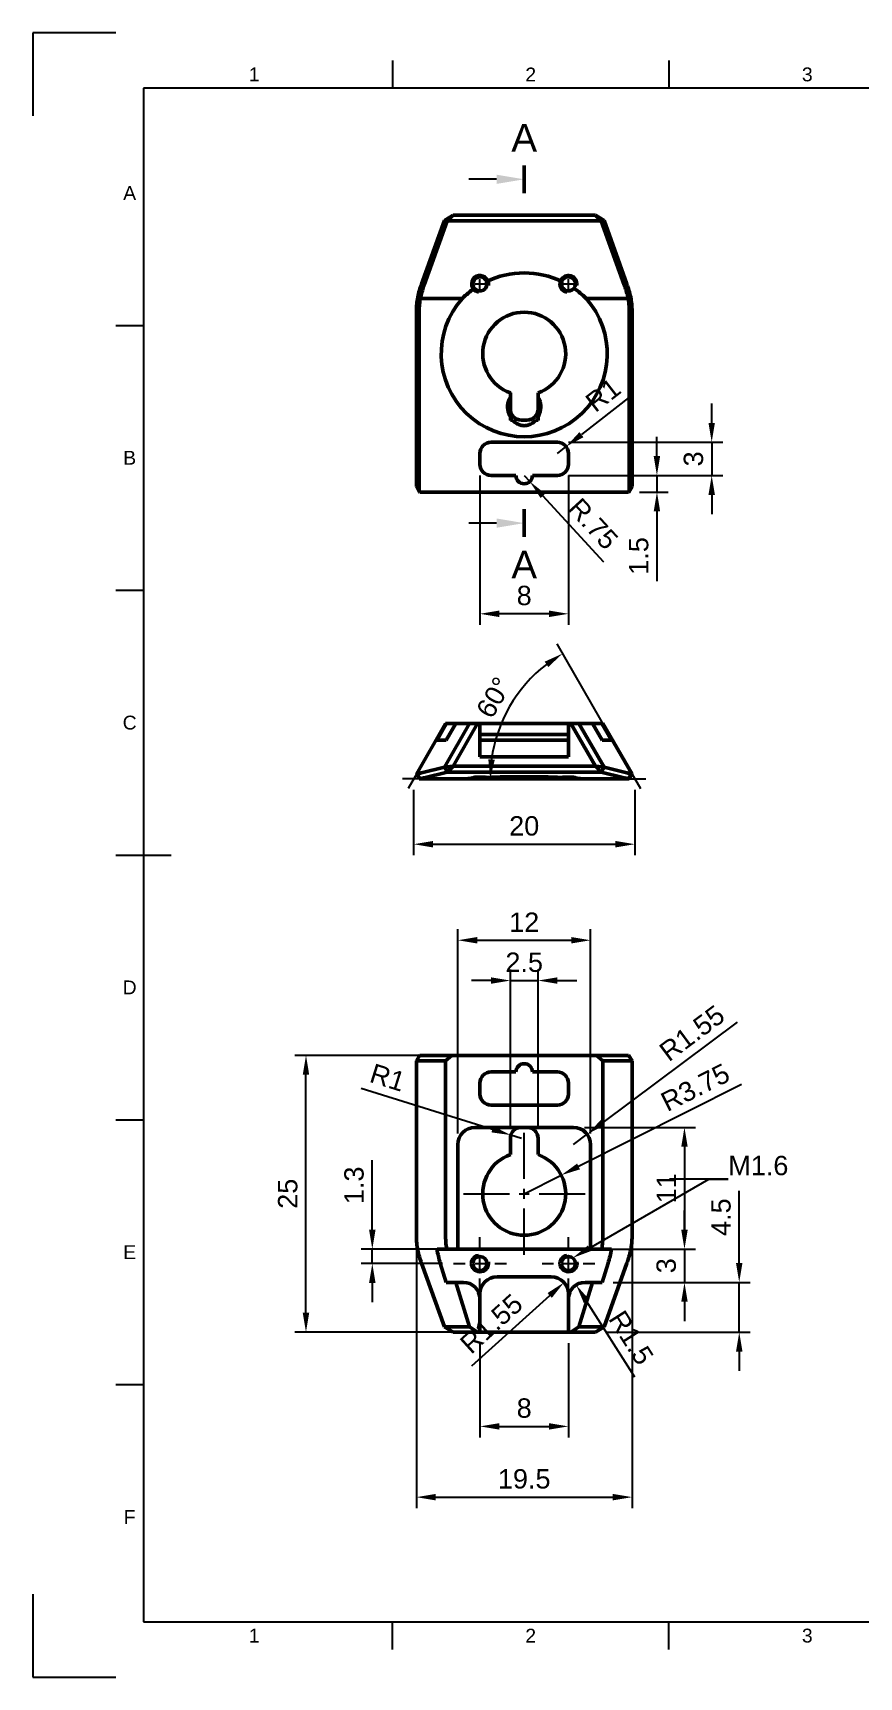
# Model space of a CAD drawing. Header units: millimetres. Extents: x 0 to 420, y 0 to 297.
# Drawn here: x 0 to 149.4, y 0 to 297 of the extents above; entities that cross this region are included whole.
import ezdxf
from ezdxf import colors
from ezdxf.entities.mleader import LeaderData, LeaderLine
from ezdxf.enums import TextEntityAlignment as Align
from ezdxf.math import Vec2, Vec3

# ---------------------------------------------------------------- set-up
doc = ezdxf.new("R2010")
doc.units = ezdxf.units.MM
doc.header["$LTSCALE"] = 0.75
doc.linetypes.add('CENTER2', pattern=[28.575, 19.05, -3.175, 3.175, -3.175])
for name, color, linetype, lineweight in [('Border', 7, 'Continuous', 25), ('Edge Extensions', 7, 'Continuous', 25), ('FD_Dimensions', 7, 'Continuous', 25), ('Leaders', 7, 'Continuous', 25), ('Section Lines', 7, 'Continuous', 25), ('Smart Centers', 7, 'CENTER2', 25), ('Visible', 7, 'Continuous', 50), ('Visible Narrow', 7, 'Continuous', 25)]:
    doc.layers.add(name, color=color, linetype=linetype, lineweight=lineweight)
doc.styles.add('FusionTitle', font='')
doc.styles.get("Standard").update_dxf_attribs({"font": 'arial.ttf'})
doc.styles.get('FusionTitle').set_extended_font_data('Arial Unicode MS')
doc.dimstyles.new('Dim-ISO-25', dxfattribs={"dimtxt": 3.5, "dimasz": 3.5, "dimexe": 2, "dimexo": 2, "dimgap": 1.5, "dimtad": 1, "dimzin": 12, "dimdsep": 46, "dimtxsty": 'Standard', "dimcen": 0, "dimazin": 3, "dimtp": 0.1, "dimtm": 0.1, "dimtfac": 0.714, "dimtmove": 0, "dimatfit": 3, "dimfxl": 1, "dimtzin": 12, "dimarcsym": 0})

# ---------------------------------------------------------------- blocks, each defined once
blk = doc.blocks.new('ISO_A3_SHEET')
at = {"layer": 'Border'}
for p, q in [((15, 297), (0, 297)), ((0, 297), (0, 282)), ((65, 292), (65, 287)), ((115, 292), (115, 287)), ((410, 287), (20, 287)), ((20, 287), (20, 10)), ((15, 244.16666), (20, 244.16666)), ((15, 196.33333), (20, 196.33333)), ((15, 148.5), (25, 148.5)), ((15, 100.66667), (20, 100.66667)), ((15, 52.83334), (20, 52.83334)), ((0, 15), (0, 0)), ((20, 10), (410, 10)), ((65, 5), (65, 10)), ((115, 5), (115, 10)), ((0, 0), (15, 0))]:
    blk.add_line(p, q, dxfattribs=at)
at = {"layer": 'Border', "style": 'FusionTitle'}
for s, p in [('1', (40, 289.5)), ('2', (90, 289.5)), ('3', (140, 289.5)), ('A', (17.5, 268.08333)), ('B', (17.5, 220.25)), ('C', (17.5, 172.41667)), ('D', (17.5, 124.58334)), ('E', (17.5, 76.75001)), ('F', (17.5, 28.91668)), ('1', (40, 7.5)), ('2', (90, 7.5)), ('3', (140, 7.5))]:
    blk.add_text(s, height=2.5, dxfattribs=at).set_placement(p, align=Align.MIDDLE)
blk = doc.blocks.new('*U9')
at = {"layer": 'Smart Centers', "color": 0, "linetype": 'Continuous', "ltscale": 0.75, "transparency": 16777216}
for p, q in [((-0.892969, 0), (0.892969, 0)), ((0, -0.892969), (0, 0.892969))]:
    blk.add_line(p, q, dxfattribs=at)
blk = doc.blocks.new('*U10')
at = {"layer": 'Smart Centers', "color": 0, "linetype": 'Continuous', "ltscale": 0.75, "transparency": 16777216}
for p, q in [((-0.892969, 0), (0.892969, 0)), ((0, -0.892969), (0, 0.892969))]:
    blk.add_line(p, q, dxfattribs=at)
blk = doc.blocks.new('*D46')
at = {"layer": 'Defpoints', "color": 0, "transparency": 16777216}
for p in [(80.826054, 219.049539), (96.826054, 219.049539), (80.826054, 192.06688)]:
    blk.add_point(p, dxfattribs=at)
at = {"layer": 'FD_Dimensions', "lineweight": -2, "transparency": 16777216}
for p, q in [((80.826054, 217.049539), (80.826054, 190.06688)), ((96.826054, 217.049539), (96.826054, 190.06688)), ((93.326054, 192.06688), (84.326054, 192.06688))]:
    blk.add_line(p, q, dxfattribs=at)
at = {"layer": 'FD_Dimensions', "transparency": 16777216}
for points in [[(84.326054, 192.650214), (84.326054, 191.483547), (80.826054, 192.06688)], [(93.326054, 192.650214), (93.326054, 191.483547), (96.826054, 192.06688)]]:
    blk.add_solid(points, dxfattribs=at)
at = {"layer": 'FD_Dimensions', "color": 0, "transparency": 16777216, "insert": (88.826054, 195.353886), "char_height": 3.5, "attachment_point": 5}
blk.add_mtext('8', dxfattribs=at)
blk = doc.blocks.new('*D47')
at = {"layer": 'Defpoints', "color": 0, "transparency": 16777216}
for p in [(94.826054, 221.049539), (96.404408, 222.27787)]:
    blk.add_point(p, dxfattribs=at)
at = {"layer": 'FD_Dimensions', "lineweight": -2, "transparency": 16777216}
for p, q in [((108.217032, 231.470876), (99.166528, 224.427451)), ((94.826054, 221.049539), (96.404408, 222.27787))]:
    blk.add_line(p, q, dxfattribs=at)
at = {"layer": 'FD_Dimensions', "transparency": 16777216}
blk.add_solid([(98.808265, 224.887804), (99.524792, 223.967097), (96.404408, 222.27787)], dxfattribs=at)
at = {"layer": 'FD_Dimensions', "color": 0, "transparency": 16777216, "insert": (103.072402, 231.594431), "char_height": 3.5, "attachment_point": 5, "rotation": 37.89134059}
blk.add_mtext('R1', dxfattribs=at)
blk = doc.blocks.new('*D48')
at = {"layer": 'Defpoints', "color": 0, "transparency": 16777216}
for p in [(94.826054, 223.049539), (94.826054, 217.049539), (122.720989, 217.049539)]:
    blk.add_point(p, dxfattribs=at)
at = {"layer": 'FD_Dimensions', "lineweight": -2, "transparency": 16777216}
for p, q in [((122.720989, 226.549539), (122.720989, 230.049539)), ((96.826054, 223.049539), (124.720989, 223.049539)), ((122.720989, 223.049539), (122.720989, 217.049539)), ((96.826054, 217.049539), (124.720989, 217.049539)), ((122.720989, 213.549539), (122.720989, 210.049539))]:
    blk.add_line(p, q, dxfattribs=at)
at = {"layer": 'FD_Dimensions', "transparency": 16777216}
for points in [[(122.137656, 226.549539), (123.304323, 226.549539), (122.720989, 223.049539)], [(122.137656, 213.549539), (123.304323, 213.549539), (122.720989, 217.049539)]]:
    blk.add_solid(points, dxfattribs=at)
at = {"layer": 'FD_Dimensions', "color": 0, "transparency": 16777216, "insert": (119.43279, 220.049539), "char_height": 3.5, "attachment_point": 5, "rotation": 90}
blk.add_mtext('3', dxfattribs=at)
blk = doc.blocks.new('*D49')
at = {"layer": 'Defpoints', "color": 0, "transparency": 16777216}
for p in [(94.826054, 217.049539), (107.671354, 214.049539), (112.821495, 214.049539)]:
    blk.add_point(p, dxfattribs=at)
at = {"layer": 'FD_Dimensions', "lineweight": -2, "transparency": 16777216}
for p, q in [((112.821495, 220.549539), (112.821495, 224.049539)), ((96.826054, 217.049539), (114.821495, 217.049539)), ((112.821495, 217.049539), (112.821495, 214.049539)), ((109.671354, 214.049539), (114.821495, 214.049539)), ((112.821495, 210.549539), (112.821495, 197.980644))]:
    blk.add_line(p, q, dxfattribs=at)
at = {"layer": 'FD_Dimensions', "transparency": 16777216}
for points in [[(112.238161, 220.549539), (113.404828, 220.549539), (112.821495, 217.049539)], [(112.238161, 210.549539), (113.404828, 210.549539), (112.821495, 214.049539)]]:
    blk.add_solid(points, dxfattribs=at)
at = {"layer": 'FD_Dimensions', "color": 0, "transparency": 16777216, "insert": (109.534489, 202.515091), "char_height": 3.5, "attachment_point": 5, "rotation": 90}
blk.add_mtext('1.5', dxfattribs=at)
blk = doc.blocks.new('*D50')
at = {"layer": 'Defpoints', "color": 0, "transparency": 16777216}
for p in [(88.826054, 217.049539), (89.841111, 215.945157)]:
    blk.add_point(p, dxfattribs=at)
at = {"layer": 'FD_Dimensions', "lineweight": -2, "transparency": 16777216}
for p, q in [((88.826054, 217.049539), (89.841111, 215.945157)), ((103.204636, 201.405628), (92.209576, 213.368264))]:
    blk.add_line(p, q, dxfattribs=at)
at = {"layer": 'FD_Dimensions', "transparency": 16777216}
blk.add_solid([(92.639058, 213.763008), (91.780094, 212.97352), (89.841111, 215.945157)], dxfattribs=at)
at = {"layer": 'FD_Dimensions', "color": 0, "transparency": 16777216, "insert": (101.306139, 208.317984), "char_height": 3.5, "attachment_point": 5, "rotation": 312.58662293}
blk.add_mtext('R.75', dxfattribs=at)
blk = doc.blocks.new('*D54')
at = {"layer": 'Defpoints', "color": 0, "transparency": 16777216}
for p in [(69.326054, 79.938724), (108.326054, 79.938724), (108.326054, 32.507679)]:
    blk.add_point(p, dxfattribs=at)
at = {"layer": 'FD_Dimensions', "lineweight": -2, "transparency": 16777216}
for p, q in [((69.326054, 77.938724), (69.326054, 30.507679)), ((108.326054, 77.938724), (108.326054, 30.507679)), ((72.826054, 32.507679), (104.826054, 32.507679))]:
    blk.add_line(p, q, dxfattribs=at)
at = {"layer": 'FD_Dimensions', "transparency": 16777216}
for points in [[(72.826054, 33.091012), (72.826054, 31.924345), (69.326054, 32.507679)], [(104.826054, 33.091012), (104.826054, 31.924345), (108.326054, 32.507679)]]:
    blk.add_solid(points, dxfattribs=at)
at = {"layer": 'FD_Dimensions', "color": 0, "transparency": 16777216, "insert": (88.826054, 35.794684), "char_height": 3.5, "attachment_point": 5}
blk.add_mtext('19.5', dxfattribs=at)
blk = doc.blocks.new('*D55')
at = {"layer": 'Defpoints', "color": 0, "transparency": 16777216}
for p in [(80.826054, 62.305674), (96.826054, 62.305674), (96.826054, 45.288919)]:
    blk.add_point(p, dxfattribs=at)
at = {"layer": 'FD_Dimensions', "lineweight": -2, "transparency": 16777216}
for p, q in [((80.826054, 60.305674), (80.826054, 43.288919)), ((96.826054, 60.305674), (96.826054, 43.288919)), ((84.326054, 45.288919), (93.326054, 45.288919))]:
    blk.add_line(p, q, dxfattribs=at)
at = {"layer": 'FD_Dimensions', "transparency": 16777216}
for points in [[(84.326054, 45.872252), (84.326054, 44.705586), (80.826054, 45.288919)], [(93.326054, 45.872252), (93.326054, 44.705586), (96.826054, 45.288919)]]:
    blk.add_solid(points, dxfattribs=at)
at = {"layer": 'FD_Dimensions', "color": 0, "transparency": 16777216, "insert": (88.826054, 48.575924), "char_height": 3.5, "attachment_point": 5}
blk.add_mtext('8', dxfattribs=at)
blk = doc.blocks.new('*D56')
at = {"layer": 'Defpoints', "color": 0, "transparency": 16777216}
for p in [(96.023366, 71.287106), (93.726054, 69.205674)]:
    blk.add_point(p, dxfattribs=at)
at = {"layer": 'FD_Dimensions', "lineweight": -2, "transparency": 16777216}
blk.add_line((79.373593, 56.201924), (93.429627, 68.937102), dxfattribs=at)
at = {"layer": 'FD_Dimensions', "transparency": 16777216}
blk.add_solid([(93.03796, 69.369392), (93.821294, 68.504812), (96.023366, 71.287106)], dxfattribs=at)
at = {"layer": 'FD_Dimensions', "color": 0, "transparency": 16777216, "insert": (82.897748, 63.830407), "char_height": 3.5, "attachment_point": 5, "rotation": 42.17752839}
blk.add_mtext('R1.55', dxfattribs=at)
blk = doc.blocks.new('*D57')
at = {"layer": 'Defpoints', "color": 0, "transparency": 16777216}
for p in [(98.217988, 70.838286), (99.826054, 68.305674)]:
    blk.add_point(p, dxfattribs=at)
at = {"layer": 'FD_Dimensions', "lineweight": -2, "transparency": 16777216}
blk.add_line((108.803328, 54.166986), (100.094065, 67.883572), dxfattribs=at)
at = {"layer": 'FD_Dimensions', "transparency": 16777216}
blk.add_solid([(100.586518, 68.196252), (99.601613, 67.570892), (98.217988, 70.838286)], dxfattribs=at)
at = {"layer": 'FD_Dimensions', "color": 0, "transparency": 16777216, "insert": (108.161638, 61.30983), "char_height": 3.5, "attachment_point": 5, "rotation": 302.41324791}
blk.add_mtext('R1.5', dxfattribs=at)
blk = doc.blocks.new('*U24')
at = {"layer": 'Smart Centers', "color": 0, "ltscale": 0.75, "transparency": 16777216}
for p, q in [((0, 2.678906), (0, 4.771)), ((-4.771, 0), (-2.678906, 0)), ((2.678906, 0), (4.771, 0)), ((0, -4.771), (0, -2.678906))]:
    blk.add_line(p, q, dxfattribs=at)
at = {"layer": 'Smart Centers', "color": 0, "linetype": 'Continuous', "ltscale": 0.75, "transparency": 16777216}
for p, q in [((-0.892969, 0), (0.892969, 0)), ((0, -0.892969), (0, 0.892969))]:
    blk.add_line(p, q, dxfattribs=at)
blk = doc.blocks.new('*U25')
at = {"layer": 'Smart Centers', "color": 0, "ltscale": 0.75, "transparency": 16777216}
for p, q in [((0, 2.678906), (0, 4.771)), ((-4.771, 0), (-2.678906, 0)), ((2.678906, 0), (4.771, 0)), ((0, -4.771), (0, -2.678906))]:
    blk.add_line(p, q, dxfattribs=at)
at = {"layer": 'Smart Centers', "color": 0, "linetype": 'Continuous', "ltscale": 0.75, "transparency": 16777216}
for p, q in [((-0.892969, 0), (0.892969, 0)), ((0, -0.892969), (0, 0.892969))]:
    blk.add_line(p, q, dxfattribs=at)
blk = doc.blocks.new('*U26')
at = {"layer": 'Smart Centers', "color": 0, "ltscale": 0.75, "transparency": 16777216}
for p, q in [((0, 2.678906), (0, 11)), ((-11, 0), (-2.678906, 0)), ((2.678906, 0), (11, 0)), ((0, -11), (0, -2.678906))]:
    blk.add_line(p, q, dxfattribs=at)
at = {"layer": 'Smart Centers', "color": 0, "linetype": 'Continuous', "ltscale": 0.75, "transparency": 16777216}
for p, q in [((-0.892969, 0), (0.892969, 0)), ((0, -0.892969), (0, 0.892969))]:
    blk.add_line(p, q, dxfattribs=at)
blk = doc.blocks.new('*D58')
at = {"layer": 'Defpoints', "color": 0, "transparency": 16777216}
for p in [(104.583591, 77.305674), (102.928196, 71.305674), (117.798749, 71.305674)]:
    blk.add_point(p, dxfattribs=at)
at = {"layer": 'FD_Dimensions', "lineweight": -2, "transparency": 16777216}
for p, q in [((117.798749, 80.805674), (117.798749, 84.305674)), ((106.583591, 77.305674), (119.798749, 77.305674)), ((117.798749, 77.305674), (117.798749, 71.305674)), ((104.928196, 71.305674), (119.798749, 71.305674)), ((117.798749, 67.805674), (117.798749, 64.305674))]:
    blk.add_line(p, q, dxfattribs=at)
at = {"layer": 'FD_Dimensions', "transparency": 16777216}
for points in [[(117.215416, 80.805674), (118.382082, 80.805674), (117.798749, 77.305674)], [(117.215416, 67.805674), (118.382082, 67.805674), (117.798749, 71.305674)]]:
    blk.add_solid(points, dxfattribs=at)
at = {"layer": 'FD_Dimensions', "color": 0, "transparency": 16777216, "insert": (114.51055, 74.305674), "char_height": 3.5, "attachment_point": 5, "rotation": 90}
blk.add_mtext('3', dxfattribs=at)
blk = doc.blocks.new('*D59')
at = {"layer": 'Defpoints', "color": 0, "transparency": 16777216}
for p in [(61.362317, 77.305674), (76.826054, 77.305674), (76.055054, 74.705674)]:
    blk.add_point(p, dxfattribs=at)
at = {"layer": 'FD_Dimensions', "lineweight": -2, "transparency": 16777216}
for p, q in [((61.362317, 80.805674), (61.362317, 93.348307)), ((74.826054, 77.305674), (59.362317, 77.305674)), ((61.362317, 74.705674), (61.362317, 77.305674)), ((74.055054, 74.705674), (59.362317, 74.705674)), ((61.362317, 71.205674), (61.362317, 67.705674))]:
    blk.add_line(p, q, dxfattribs=at)
at = {"layer": 'FD_Dimensions', "transparency": 16777216}
for points in [[(60.778983, 80.805674), (61.94565, 80.805674), (61.362317, 77.305674)], [(60.778983, 71.205674), (61.94565, 71.205674), (61.362317, 74.705674)]]:
    blk.add_solid(points, dxfattribs=at)
at = {"layer": 'FD_Dimensions', "color": 0, "transparency": 16777216, "insert": (58.074117, 88.826991), "char_height": 3.5, "attachment_point": 5, "rotation": 90}
blk.add_mtext('1.3', dxfattribs=at)
blk = doc.blocks.new('*D60')
at = {"layer": 'Defpoints', "color": 0, "transparency": 16777216}
for p in [(102.928196, 71.305674), (127.698244, 71.305674), (101.695313, 62.305674)]:
    blk.add_point(p, dxfattribs=at)
at = {"layer": 'FD_Dimensions', "lineweight": -2, "transparency": 16777216}
for p, q in [((127.698244, 74.805674), (127.698244, 87.844896)), ((104.928196, 71.305674), (129.698244, 71.305674)), ((127.698244, 62.305674), (127.698244, 71.305674)), ((103.695313, 62.305674), (129.698244, 62.305674)), ((127.698244, 58.805674), (127.698244, 55.305674))]:
    blk.add_line(p, q, dxfattribs=at)
at = {"layer": 'FD_Dimensions', "transparency": 16777216}
for points in [[(127.114911, 74.805674), (128.281577, 74.805674), (127.698244, 71.305674)], [(127.114911, 58.805674), (128.281577, 58.805674), (127.698244, 62.305674)]]:
    blk.add_solid(points, dxfattribs=at)
at = {"layer": 'FD_Dimensions', "color": 0, "transparency": 16777216, "insert": (124.418401, 83.075285), "char_height": 3.5, "attachment_point": 5, "rotation": 90}
blk.add_mtext('4.5', dxfattribs=at)
blk = doc.blocks.new('*D61')
at = {"layer": 'Defpoints', "color": 0, "transparency": 16777216}
for p in [(49.375557, 112.305674), (75.754258, 112.305674), (80.826054, 62.305674)]:
    blk.add_point(p, dxfattribs=at)
at = {"layer": 'FD_Dimensions', "lineweight": -2, "transparency": 16777216}
for p, q in [((73.754258, 112.305674), (47.375557, 112.305674)), ((49.375557, 65.805674), (49.375557, 108.805674)), ((78.826054, 62.305674), (47.375557, 62.305674))]:
    blk.add_line(p, q, dxfattribs=at)
at = {"layer": 'FD_Dimensions', "transparency": 16777216}
for points in [[(48.792224, 108.805674), (49.958891, 108.805674), (49.375557, 112.305674)], [(48.792224, 65.805674), (49.958891, 65.805674), (49.375557, 62.305674)]]:
    blk.add_solid(points, dxfattribs=at)
at = {"layer": 'FD_Dimensions', "color": 0, "transparency": 16777216, "insert": (46.088552, 87.305674), "char_height": 3.5, "attachment_point": 5, "rotation": 90}
blk.add_mtext('25', dxfattribs=at)
blk = doc.blocks.new('*D62')
at = {"layer": 'Defpoints', "color": 0, "transparency": 16777216}
for p in [(97.726054, 99.305674), (100.826054, 77.305674), (117.798749, 77.305674)]:
    blk.add_point(p, dxfattribs=at)
at = {"layer": 'FD_Dimensions', "lineweight": -2, "transparency": 16777216}
for p, q in [((99.726054, 99.305674), (119.798749, 99.305674)), ((117.798749, 95.805674), (117.798749, 80.805674)), ((102.826054, 77.305674), (119.798749, 77.305674))]:
    blk.add_line(p, q, dxfattribs=at)
at = {"layer": 'FD_Dimensions', "transparency": 16777216}
for points in [[(117.215416, 95.805674), (118.382082, 95.805674), (117.798749, 99.305674)], [(117.215416, 80.805674), (118.382082, 80.805674), (117.798749, 77.305674)]]:
    blk.add_solid(points, dxfattribs=at)
at = {"layer": 'FD_Dimensions', "color": 0, "transparency": 16777216, "insert": (114.541587, 88.305674), "char_height": 3.5, "attachment_point": 5, "rotation": 90}
blk.add_mtext('11', dxfattribs=at)
blk = doc.blocks.new('*D63')
at = {"layer": 'Defpoints', "color": 0, "transparency": 16777216}
for p in [(95.528718, 90.670835), (88.826054, 87.305674)]:
    blk.add_point(p, dxfattribs=at)
at = {"layer": 'FD_Dimensions', "lineweight": -2, "transparency": 16777216}
for p, q in [((128.13303, 107.040262), (98.656627, 92.241243)), ((88.826054, 87.305674), (95.528718, 90.670835))]:
    blk.add_line(p, q, dxfattribs=at)
at = {"layer": 'FD_Dimensions', "transparency": 16777216}
blk.add_solid([(98.394892, 92.762561), (98.918362, 91.719925), (95.528718, 90.670835)], dxfattribs=at)
at = {"layer": 'FD_Dimensions', "color": 0, "transparency": 16777216, "insert": (119.746199, 106.5089), "char_height": 3.5, "attachment_point": 5, "rotation": 26.65955055}
blk.add_mtext('R3.75', dxfattribs=at)
blk = doc.blocks.new('*D64')
at = {"layer": 'Defpoints', "color": 0, "transparency": 16777216}
for p in [(100.210054, 98.060329), (97.726054, 96.205674)]:
    blk.add_point(p, dxfattribs=at)
at = {"layer": 'FD_Dimensions', "lineweight": -2, "transparency": 16777216}
for p, q in [((127.330518, 118.309566), (103.01457, 100.154294)), ((97.726054, 96.205674), (100.210054, 98.060329))]:
    blk.add_line(p, q, dxfattribs=at)
at = {"layer": 'FD_Dimensions', "transparency": 16777216}
blk.add_solid([(102.665576, 100.621713), (103.363564, 99.686875), (100.210054, 98.060329)], dxfattribs=at)
at = {"layer": 'FD_Dimensions', "color": 0, "transparency": 16777216, "insert": (119.167101, 116.316568), "char_height": 3.5, "attachment_point": 5, "rotation": 36.74652827}
blk.add_mtext('R1.55', dxfattribs=at)
blk = doc.blocks.new('*D65')
at = {"layer": 'Defpoints', "color": 0, "transparency": 16777216}
for p in [(100.826054, 133.100881), (76.826054, 96.205674), (100.826054, 96.205674)]:
    blk.add_point(p, dxfattribs=at)
at = {"layer": 'FD_Dimensions', "color": 0, "lineweight": -2, "transparency": 16777216}
for p, q in [((76.826054, 98.205674), (76.826054, 135.100881)), ((100.826054, 98.205674), (100.826054, 135.100881)), ((80.326054, 133.100881), (97.326054, 133.100881))]:
    blk.add_line(p, q, dxfattribs=at)
at = {"layer": 'FD_Dimensions', "color": 0, "transparency": 16777216}
for points in [[(80.326054, 133.684214), (80.326054, 132.517548), (76.826054, 133.100881)], [(97.326054, 133.684214), (97.326054, 132.517548), (100.826054, 133.100881)]]:
    blk.add_solid(points, dxfattribs=at)
at = {"layer": 'FD_Dimensions', "color": 0, "transparency": 16777216, "insert": (88.826054, 136.358043), "char_height": 3.5, "attachment_point": 5}
blk.add_mtext('12', dxfattribs=at)
blk = doc.blocks.new('*D66')
at = {"layer": 'Defpoints', "color": 0, "transparency": 16777216}
for p in [(91.326054, 125.820651), (86.326054, 97.305674), (91.326054, 97.305674)]:
    blk.add_point(p, dxfattribs=at)
at = {"layer": 'FD_Dimensions', "color": 0, "lineweight": -2, "transparency": 16777216}
for p, q in [((86.326054, 99.305674), (86.326054, 127.820651)), ((91.326054, 99.305674), (91.326054, 127.820651)), ((82.826054, 125.820651), (79.326054, 125.820651)), ((86.326054, 125.820651), (91.326054, 125.820651)), ((94.826054, 125.820651), (98.326054, 125.820651))]:
    blk.add_line(p, q, dxfattribs=at)
at = {"layer": 'FD_Dimensions', "color": 0, "transparency": 16777216}
for points in [[(82.826054, 126.403985), (82.826054, 125.237318), (86.326054, 125.820651)], [(94.826054, 126.403985), (94.826054, 125.237318), (91.326054, 125.820651)]]:
    blk.add_solid(points, dxfattribs=at)
at = {"layer": 'FD_Dimensions', "color": 0, "transparency": 16777216, "insert": (88.826054, 129.107657), "char_height": 3.5, "attachment_point": 5}
blk.add_mtext('2.5', dxfattribs=at)
blk = doc.blocks.new('*D67')
at = {"layer": 'Defpoints', "color": 0, "transparency": 16777216}
for p in [(86.417859, 97.904664), (88.326054, 97.305674)]:
    blk.add_point(p, dxfattribs=at)
at = {"layer": 'FD_Dimensions', "lineweight": -2, "transparency": 16777216}
for p, q in [((59.372197, 106.394402), (83.078516, 98.952897)), ((88.326054, 97.305674), (86.417859, 97.904664))]:
    blk.add_line(p, q, dxfattribs=at)
at = {"layer": 'FD_Dimensions', "transparency": 16777216}
blk.add_solid([(83.253222, 99.509454), (82.903811, 98.396339), (86.417859, 97.904664)], dxfattribs=at)
at = {"layer": 'FD_Dimensions', "color": 0, "transparency": 16777216, "insert": (64.148961, 108.308823), "char_height": 3.5, "attachment_point": 5, "rotation": 342.57272805}
blk.add_mtext('R1', dxfattribs=at)
blk = doc.blocks.new('*U40')
at = {"layer": 'Edge Extensions', "color": 0, "ltscale": 0.75, "transparency": 16777216}
for p, q in [((1.222661, 0), (-2, 0)), ((0.5, 0.866025), (-1, -1.732051))]:
    blk.add_line(p, q, dxfattribs=at)
blk = doc.blocks.new('*U41')
at = {"layer": 'Edge Extensions', "color": 0, "ltscale": 0.75, "transparency": 16777216}
for p, q in [((-1.222661, 0), (2, 0)), ((-0.5, 0.866025), (1, -1.732051))]:
    blk.add_line(p, q, dxfattribs=at)
blk = doc.blocks.new('*D71')
at = {"layer": 'Defpoints', "color": 0, "transparency": 16777216}
for p in [(68.826054, 162.242174), (108.826054, 162.242174), (108.826054, 150.448222)]:
    blk.add_point(p, dxfattribs=at)
at = {"layer": 'FD_Dimensions', "lineweight": -2, "transparency": 16777216}
for p, q in [((68.826054, 160.242174), (68.826054, 148.448222)), ((108.826054, 160.242174), (108.826054, 148.448222)), ((72.326054, 150.448222), (105.326054, 150.448222))]:
    blk.add_line(p, q, dxfattribs=at)
at = {"layer": 'FD_Dimensions', "transparency": 16777216}
for points in [[(72.326054, 151.031556), (72.326054, 149.864889), (68.826054, 150.448222)], [(105.326054, 151.031556), (105.326054, 149.864889), (108.826054, 150.448222)]]:
    blk.add_solid(points, dxfattribs=at)
at = {"layer": 'FD_Dimensions', "color": 0, "transparency": 16777216, "insert": (88.826054, 153.735228), "char_height": 3.5, "attachment_point": 5}
blk.add_mtext('20', dxfattribs=at)
blk = doc.blocks.new('*D72')
at = {"layer": 'Defpoints', "color": 0, "transparency": 16777216}
for p in [(88.799961, 179.046062), (107.603393, 162.242174), (108.326054, 163.1082), (109.826054, 160.510124), (110.826054, 162.242174)]:
    blk.add_point(p, dxfattribs=at)
at = {"layer": 'FD_Dimensions', "lineweight": -2, "transparency": 16777216}
for p, q in [((107.326054, 164.840251), (94.75495, 186.614042)), ((105.603393, 162.242174), (80.683846, 162.242174))]:
    blk.add_line(p, q, dxfattribs=at)
blk.add_arc((108.826054, 162.242174), 26.142209, 127.676677, 172.323323, dxfattribs=at)
at = {"layer": 'FD_Dimensions', "transparency": 16777216}
for points in [[(92.522978, 183.417535), (93.172638, 182.448487), (95.75495, 184.881991)], [(83.500166, 165.695274), (82.336116, 165.773373), (82.683846, 162.242174)]]:
    blk.add_solid(points, dxfattribs=at)
at = {"layer": 'FD_Dimensions', "color": 0, "transparency": 16777216, "insert": (83.339607, 176.956781), "char_height": 3.5, "attachment_point": 5, "rotation": 59.99998843}
blk.add_mtext('60°', dxfattribs=at)

msp = doc.modelspace()

# ---------------------------------------------------------------- linework, layer by layer
at = {"layer": 'Section Lines'}
for p, q in [((83.826, 270.553), (78.826, 270.553)), ((83.826, 208.448), (78.826, 208.448))]:
    msp.add_line(p, q, dxfattribs=at)
at = {"layer": 'Section Lines', "lineweight": 50}
for p, q in [((88.826, 273.053), (88.826, 268.053)), ((88.826, 205.948), (88.826, 210.948))]:
    msp.add_line(p, q, dxfattribs=at)
at = {"layer": 'Section Lines'}
for points in [[(83.826, 271.387), (88.826, 270.553), (83.826, 269.72)], [(83.826, 209.282), (88.826, 208.448), (83.826, 207.615)]]:
    msp.add_solid(points, dxfattribs=at)
at = {"layer": 'Visible', "extrusion": (0, 1, 2.967e-13)}
for p, q in [((74.392, 263.084), (70.256, 251.593)), ((70.766, 251.488), (74.929, 263.053)), ((74.392, 263.084), (75.957, 264.05)), ((74.929, 263.053), (74.392, 263.084)), ((75.957, 264.05), (74.929, 263.053)), ((74.929, 263.053), (102.724, 263.053)), ((101.695, 264.05), (75.957, 264.05)), ((102.724, 263.053), (101.695, 264.05)), ((101.695, 264.05), (103.26, 263.084)), ((103.26, 263.084), (102.724, 263.053)), ((102.724, 263.053), (106.886, 251.488)), ((107.396, 251.593), (103.26, 263.084)), ((70.049, 249.05), (77.646, 249.05)), ((100.006, 249.05), (107.603, 249.05)), ((69.326, 246.416), (69.326, 215.05)), ((69.826, 214.184), (69.826, 246.416)), ((107.826, 246.416), (107.826, 214.184)), ((108.326, 215.05), (108.326, 246.416)), ((86.326, 229.05), (86.326, 231.091)), ((91.326, 231.091), (91.326, 229.05)), ((86.761, 227.05), (86.326, 227.05)), ((89.326, 227.05), (88.326, 227.05)), ((91.326, 227.05), (90.891, 227.05)), ((82.826, 223.05), (94.826, 223.05)), ((80.826, 219.05), (80.826, 221.05)), ((96.826, 221.05), (96.826, 219.05)), ((87.326, 217.05), (82.826, 217.05)), ((94.826, 217.05), (90.326, 217.05)), ((69.826, 214.184), (69.326, 215.05)), ((69.981, 214.05), (69.826, 214.184)), ((107.671, 214.05), (69.981, 214.05)), ((107.826, 214.184), (107.671, 214.05)), ((108.326, 215.05), (107.826, 214.184))]:
    msp.add_line(p, q, dxfattribs=at)
at = {"layer": 'Visible'}
for p, q in [((74.6, 172.242), (69.326, 163.108)), ((73.069, 169.242), (74.801, 172.242)), ((78.942, 172.242), (74.392, 164.362)), ((74.6, 172.242), (74.801, 172.242)), ((76.456, 172.242), (74.724, 169.242)), ((74.801, 172.242), (76.456, 172.242)), ((75.957, 164.555), (80.395, 172.242)), ((76.456, 172.242), (78.942, 172.242)), ((80.395, 172.242), (78.942, 172.242)), ((80.826, 172.242), (80.395, 172.242)), ((80.826, 172.242), (96.826, 172.242)), ((80.826, 166.242), (80.826, 172.242)), ((96.826, 170.242), (80.826, 170.242)), ((96.826, 172.242), (96.826, 166.242)), ((97.257, 172.242), (96.826, 172.242)), ((98.71, 172.242), (97.257, 172.242)), ((97.257, 172.242), (101.695, 164.555)), ((101.196, 172.242), (98.71, 172.242)), ((103.26, 164.362), (98.71, 172.242)), ((101.196, 172.242), (102.852, 172.242)), ((102.928, 169.242), (101.196, 172.242)), ((102.852, 172.242), (104.584, 169.242)), ((102.852, 172.242), (103.053, 172.242)), ((108.326, 163.108), (103.053, 172.242)), ((73.069, 169.242), (73.654, 169.242)), ((74.724, 169.242), (73.654, 169.242)), ((83.926, 169.242), (80.826, 169.242)), ((83.926, 169.242), (93.726, 169.242)), ((96.826, 169.242), (93.726, 169.242)), ((103.998, 169.242), (102.928, 169.242)), ((103.998, 169.242), (104.584, 169.242)), ((74.392, 164.362), (70.256, 163.357)), ((70.766, 162.456), (74.929, 163.467)), ((74.392, 164.362), (75.957, 164.555)), ((74.929, 163.467), (74.392, 164.362)), ((75.957, 164.555), (74.929, 163.467)), ((74.929, 163.467), (102.724, 163.467)), ((101.695, 164.555), (75.957, 164.555)), ((96.826, 166.242), (80.826, 166.242)), ((102.724, 163.467), (101.695, 164.555)), ((101.695, 164.555), (103.26, 164.362)), ((103.26, 164.362), (102.724, 163.467)), ((102.724, 163.467), (106.886, 162.456)), ((107.396, 163.357), (103.26, 164.362)), ((69.826, 162.242), (69.326, 163.108)), ((69.826, 162.242), (70.025, 162.242)), ((70.025, 162.242), (70.049, 162.242)), ((70.049, 162.242), (77.646, 162.242)), ((100.006, 162.242), (77.646, 162.242)), ((100.006, 162.242), (107.603, 162.242)), ((107.603, 162.242), (107.627, 162.242)), ((107.627, 162.242), (107.826, 162.242)), ((107.826, 162.242), (108.326, 163.108))]:
    msp.add_line(p, q, dxfattribs=at)
at = {"layer": 'Visible', "extrusion": (-1e-16, -1, 2.967e-13)}
for p, q in [((69.826, 112.172), (69.326, 111.306)), ((69.326, 111.306), (74.6, 111.306)), ((69.326, 79.939), (69.326, 111.306)), ((69.981, 112.306), (69.826, 112.172)), ((75.754, 112.306), (69.981, 112.306)), ((74.6, 111.306), (75.754, 112.306)), ((74.6, 111.306), (74.6, 79.939)), ((75.754, 112.306), (101.898, 112.306)), ((107.671, 112.306), (101.898, 112.306)), ((101.898, 112.306), (103.053, 111.306)), ((103.053, 111.306), (108.326, 111.306)), ((103.053, 111.306), (103.053, 79.939)), ((107.826, 112.172), (107.671, 112.306)), ((108.326, 111.306), (107.826, 112.172)), ((108.326, 111.306), (108.326, 79.939)), ((80.826, 105.306), (80.826, 107.306)), ((82.826, 109.306), (87.326, 109.306)), ((90.326, 109.306), (94.826, 109.306)), ((96.826, 107.306), (96.826, 105.306)), ((94.826, 103.306), (82.826, 103.306)), ((79.926, 99.306), (97.726, 99.306)), ((76.826, 77.306), (76.826, 96.206)), ((86.326, 94.377), (86.326, 97.306)), ((91.326, 97.306), (91.326, 94.377)), ((100.826, 96.206), (100.826, 77.306)), ((73.069, 77.306), (74.801, 77.306)), ((74.801, 77.306), (76.826, 77.306)), ((100.826, 77.306), (76.826, 77.306)), ((100.826, 77.306), (102.852, 77.306)), ((102.852, 77.306), (104.584, 77.306)), ((74.392, 63.272), (70.256, 74.762)), ((74.724, 71.306), (73.654, 74.762)), ((103.998, 74.762), (102.928, 71.306)), ((107.396, 74.762), (103.26, 63.272)), ((76.456, 71.306), (74.724, 71.306)), ((77.826, 71.306), (76.456, 71.306)), ((76.456, 71.306), (78.942, 63.272)), ((83.926, 72.306), (93.726, 72.306)), ((101.196, 71.306), (98.71, 63.272)), ((101.196, 71.306), (99.826, 71.306)), ((102.928, 71.306), (101.196, 71.306)), ((80.826, 68.306), (80.826, 69.206)), ((96.826, 69.206), (96.826, 68.306)), ((80.826, 62.306), (80.826, 68.306)), ((96.826, 68.306), (96.826, 62.306)), ((74.392, 63.272), (75.957, 62.306)), ((78.942, 63.272), (74.392, 63.272)), ((80.395, 62.306), (78.942, 63.272)), ((98.71, 63.272), (97.257, 62.306)), ((103.26, 63.272), (98.71, 63.272)), ((101.695, 62.306), (103.26, 63.272)), ((75.957, 62.306), (80.395, 62.306)), ((80.826, 62.306), (80.395, 62.306)), ((96.826, 62.306), (80.826, 62.306)), ((97.257, 62.306), (96.826, 62.306)), ((97.257, 62.306), (101.695, 62.306))]:
    msp.add_line(p, q, dxfattribs=at)
at = {"layer": 'Visible', "extrusion": (0, 0, -1)}
for centre in [(-80.826, 74.706), (-96.826, 74.706)]:
    msp.add_circle(centre, 1.271, dxfattribs=at)
at = {"layer": 'Visible', "extrusion": (1e-16, 0, -1)}
for centre, radius, start, end in [((-80.826, 251.65), 1.271, 321.39435, 158.73893), ((-96.826, 251.65), 1.271, 21.26107, 218.60565), ((-87.347, 245.367), 18.189, 11.28361, 19.24134), ((-87.001, 245.374), 17.346, 12.23386, 19.82449), ((-92.928, 243.433), 24.095, 19.20918, 19.79443), ((-80.826, 251.65), 1.271, 158.73893, 321.39435), ((-96.826, 251.65), 1.271, 218.60565, 21.26107), ((-90.648, 245.373), 17.349, 160.17629, 167.76561), ((-84.724, 243.433), 24.095, 160.20557, 160.79082), ((-90.302, 245.366), 18.192, 160.7595, 168.71577), ((-86.562, 246.415), 17.236, 0.00483, 8.37549), ((-86.193, 246.415), 16.367, 0.00578, 8.95023), ((-88.826, 239.05), 15, 138.18968, 41.81032), ((-88.826, 239.05), 7.5, 289.47122, 250.52878), ((-91.459, 246.415), 16.367, 171.04977, 179.99422), ((-91.09, 246.415), 17.236, 171.62451, 179.99517), ((-88.326, 229.05), 2, 270, 360), ((-89.326, 229.05), 2, 180, 270), ((-88.826, 217.05), 1.5, 180, 0)]:
    msp.add_arc(centre, radius, start, end, dxfattribs=at)
at = {"layer": 'Visible'}
for centre, radius, start, end in [((82.826, 221.05), 2, 90, 180), ((94.826, 221.05), 2, 0, 90), ((82.826, 219.05), 2, 180, 270), ((94.826, 219.05), 2, 270, 0), ((71.13, 159.76), 3.701, 103.6546, 104.9674), ((106.522, 159.76), 3.701, 75.0326, 76.3454), ((71.207, 159.184), 4.278, 103.97255, 113.38019), ((71.727, 157.857), 4.696, 102.84864, 110.94232), ((105.918, 157.835), 4.719, 69.0734, 77.12709), ((106.437, 159.162), 4.302, 66.64171, 75.99643), ((82.826, 107.306), 2, 90, 180), ((94.826, 107.306), 2, 0, 90), ((82.826, 105.306), 2, 180, 270), ((94.826, 105.306), 2, 270, 0), ((79.926, 96.206), 3.1, 90, 180), ((88.326, 97.306), 2, 90, 180), ((89.326, 97.306), 2, 0, 90), ((97.726, 96.206), 3.1, 0, 90), ((86.562, 79.94), 17.236, 180.00483, 188.37549), ((87.347, 80.989), 18.189, 191.28361, 199.24134), ((90.302, 80.989), 18.192, 340.7595, 348.71577), ((91.09, 79.94), 17.236, 351.62451, 359.99517), ((84.724, 82.922), 24.095, 340.20557, 340.79082), ((83.926, 69.206), 3.1, 90, 180), ((93.726, 69.206), 3.1, 0, 90)]:
    msp.add_arc(centre, radius, start, end, dxfattribs=at)
at = {"layer": 'Visible', "extrusion": (0, 0, -1)}
for centre, radius, start, end in [((-88.826, 109.306), 1.5, 0, 180), ((-88.826, 87.306), 7.5, 109.47122, 70.52878), ((-92.928, 82.922), 24.095, 340.20557, 340.79082), ((-77.826, 68.306), 3, 90, 180), ((-99.826, 68.306), 3, 0, 90)]:
    msp.add_arc(centre, radius, start, end, dxfattribs=at)
at = {"layer": 'Visible'}
for centre, major_axis, ratio, start_param, end_param in [((88.826, 237.65), (0, 15.997), 0.9961655, -0.4419248, 0.4419248), ((88.826, 237.65), (0, 15.997), 0.9961655, 0.5996272, 0.7776093), ((88.826, 237.65), (0, 15.997), 0.9961655, -0.7776093, -0.5996272), ((88.826, 161.245), (-15.936, 0), 0.0878254, -0.9711691, -0.793187), ((88.826, 161.245), (-15.936, 0), 0.0878254, 4.2704642, 5.1543137), ((88.826, 161.245), (15.936, 0), 0.0878254, 0.793187, 0.9711691)]:
    msp.add_ellipse(centre, major_axis=major_axis, ratio=ratio, start_param=start_param, end_param=end_param, dxfattribs=at)
at = {"layer": 'Visible', "extrusion": (0, 0, -1)}
for centre, major_axis, ratio, start_param, end_param in [((80.826, 162.47), (-1.271, 0), 0.0874887, -0.6737956, 2.7705169), ((96.826, 162.47), (1.271, 0), 0.0874887, 3.5126684, 6.956981), ((95.962, 79.939), (23.094, 0), 0.8660254, 2.8797933, 3.0095569), ((97.694, 79.939), (23.094, 0), 0.8660254, 3.0095569, 3.1415927), ((79.959, 79.939), (-23.094, 0), 0.8660254, 3.1415927, 3.2736285), ((81.691, 79.939), (-23.094, 0), 0.8660254, 3.2736285, 3.403392)]:
    msp.add_ellipse(centre, major_axis=major_axis, ratio=ratio, start_param=start_param, end_param=end_param, dxfattribs=at)
at = {"layer": 'Visible'}
for points, knots in [([(70.683, 251.257), (70.697, 251.295), (70.711, 251.334), (70.738, 251.411), (70.752, 251.45), (70.766, 251.488)], [1.739511396, 1.739511396, 1.739511396, 1.739511396, 1.74568665, 1.74568665, 1.751861905, 1.751861905, 1.751861905, 1.751861905]), ([(106.886, 251.488), (106.9, 251.45), (106.914, 251.411), (106.942, 251.334), (106.955, 251.295), (106.969, 251.257)], [-1.483581895, -1.483581895, -1.483581895, -1.483581895, -1.477406641, -1.477406641, -1.471231387, -1.471231387, -1.471231387, -1.471231387]), ([(69.51, 248.926), (69.596, 248.931), (69.682, 248.937), (69.853, 248.949), (69.939, 248.955), (70.025, 248.961)], [-0.050513916, -0.050513916, -0.050513916, -0.050513916, -0.025258662, -0.025258662, 0, 0, 0, 0]), ([(108.142, 248.926), (108.057, 248.931), (107.972, 248.937), (107.8, 248.949), (107.714, 248.955), (107.627, 248.961)], [-0.050515377, -0.050515377, -0.050515377, -0.050515377, -0.025489097, -0.025489097, 0, 0, 0, 0]), ([(86.326, 227.662), (86.095, 228.07), (85.937, 228.525), (85.79, 229.481), (85.822, 229.981), (86.041, 230.642), (86.159, 230.88), (86.326, 231.091)], [0.51105975, 0.51105975, 0.51105975, 0.51105975, 0.59748463, 0.59748463, 0.6936979, 0.6936979, 0.74529325, 0.74529325, 0.74529325, 0.74529325]), ([(91.688, 230.411), (91.831, 229.981), (91.862, 229.481), (91.715, 228.525), (91.557, 228.07), (91.326, 227.662)], [0, 0, 0, 0, 0.09621327, 0.09621327, 0.18263815, 0.18263815, 0.18263815, 0.18263815]), ([(90.891, 227.05), (90.663, 226.791), (90.379, 226.553), (89.901, 226.286), (89.698, 226.198), (89.267, 226.08), (89.039, 226.05), (88.613, 226.05), (88.385, 226.08), (87.954, 226.198), (87.751, 226.286), (87.273, 226.553), (86.989, 226.791), (86.761, 227.05)], [0.22657353, 0.22657353, 0.22657353, 0.22657353, 0.28302586, 0.28302586, 0.31493741, 0.31493741, 0.34684895, 0.34684895, 0.37876049, 0.37876049, 0.41067204, 0.41067204, 0.46712437, 0.46712437, 0.46712437, 0.46712437]), ([(69.51, 163.111), (69.485, 163.11), (69.462, 163.11), (69.415, 163.109), (69.392, 163.109), (69.374, 163.109), (69.358, 163.109), (69.346, 163.108), (69.33, 163.108), (69.326, 163.108), (69.326, 163.108)], [-6.41269274, -6.41269274, -6.41269274, -6.41269274, -6.38626918, -6.38626918, -6.34920321, -6.34920321, -6.34920321, -6.31619426, -6.31619426, -6.28318531, -6.28318531, -6.28318531, -6.28318531]), ([(69.51, 163.111), (69.596, 162.966), (69.682, 162.821), (69.853, 162.532), (69.939, 162.387), (70.025, 162.242)], [-0.050513916, -0.050513916, -0.050513916, -0.050513916, -0.025258662, -0.025258662, 0, 0, 0, 0]), ([(70.683, 162.435), (70.697, 162.439), (70.711, 162.442), (70.738, 162.449), (70.752, 162.452), (70.766, 162.456)], [1.739511396, 1.739511396, 1.739511396, 1.739511396, 1.74568665, 1.74568665, 1.751861905, 1.751861905, 1.751861905, 1.751861905]), ([(106.886, 162.456), (106.9, 162.452), (106.914, 162.449), (106.942, 162.442), (106.955, 162.439), (106.969, 162.435)], [-1.483581895, -1.483581895, -1.483581895, -1.483581895, -1.477406641, -1.477406641, -1.471231387, -1.471231387, -1.471231387, -1.471231387]), ([(108.142, 163.111), (108.057, 162.967), (107.972, 162.824), (107.8, 162.534), (107.714, 162.388), (107.627, 162.242)], [-0.050515377, -0.050515377, -0.050515377, -0.050515377, -0.025489097, -0.025489097, 0, 0, 0, 0]), ([(108.326, 163.108), (108.326, 163.108), (108.322, 163.108), (108.306, 163.108), (108.294, 163.109), (108.278, 163.109), (108.26, 163.109), (108.237, 163.109), (108.19, 163.11), (108.167, 163.11), (108.142, 163.111)], [0, 0, 0, 0, 0.03300895, 0.03300895, 0.0660179, 0.0660179, 0.0660179, 0.10308387, 0.10308387, 0.12950743, 0.12950743, 0.12950743, 0.12950743])]:
    msp.add_open_spline(points, degree=3, knots=knots, dxfattribs=at)
for points in [[(70.025, 248.961), (70.033, 248.991), (70.041, 249.02), (70.049, 249.05)], [(107.603, 249.05), (107.611, 249.02), (107.619, 248.991), (107.627, 248.961)], [(91.326, 231.091), (91.493, 230.88), (91.611, 230.642), (91.688, 230.411)], [(79.933, 162.549), (79.896, 162.499), (79.863, 162.449), (79.833, 162.4)], [(97.819, 162.4), (97.789, 162.449), (97.756, 162.499), (97.72, 162.549)]]:
    msp.add_open_spline(points, degree=3, dxfattribs=at)
for points, weights in [([(86.326, 231.091), (86.326, 231.558), (86.326, 231.978)], [1.02831371442, 1.02237646598, 1.01328549023]), ([(91.326, 231.978), (91.326, 231.558), (91.326, 231.091)], [1.01328549023, 1.02237646598, 1.02831371442]), ([(86.326, 227.05), (86.326, 227.364), (86.326, 227.662)], [1.03022151977, 1.0327207234, 1.03454611944]), ([(91.326, 227.662), (91.326, 227.364), (91.326, 227.05)], [1.03454611944, 1.0327207234, 1.03022151977])]:
    msp.add_rational_spline(points, weights, degree=2, dxfattribs=at)
at = {"layer": 'Visible Narrow'}
for centre, start, end in [((80.826, 251.65), 22.07777, 208.38859), ((96.826, 251.65), 350, 157.92223)]:
    msp.add_arc(centre, 1.668, start, end, dxfattribs=at)
at = {"layer": 'Visible Narrow', "extrusion": (1e-16, 0, -1)}
for centre, start, end in [((-80.826, 251.65), 280, 321.52363), ((-80.826, 251.65), 157.92223, 190), ((-96.826, 251.65), 280, 22.07777)]:
    msp.add_arc(centre, 1.668, start, end, dxfattribs=at)
at = {"layer": 'Visible Narrow', "extrusion": (0, 0, -1)}
for centre in [(-80.826, 74.706), (-96.826, 74.706)]:
    msp.add_arc(centre, 1.668, 170, 80, dxfattribs=at)

# ---------------------------------------------------------------- block references
at = {"layer": 'Border'}
msp.add_blockref('ISO_A3_SHEET', (0, 0), dxfattribs=at)
at = {"layer": 'Edge Extensions', "ltscale": 0.75}
for name, p in [('*U40', (68.826, 162.242)), ('*U41', (108.826, 162.242))]:
    msp.add_blockref(name, p, dxfattribs=at)
at = {"layer": 'Smart Centers', "ltscale": 0.75}
for name, p in [('*U9', (80.826, 251.65)), ('*U10', (96.826, 251.65)), ('*U26', (88.826, 87.306)), ('*U25', (80.826, 74.706)), ('*U24', (96.826, 74.706))]:
    msp.add_blockref(name, p, dxfattribs=at)

# ---------------------------------------------------------------- texts
at = {"layer": 'Section Lines', "char_height": 5, "attachment_point": 5}
for insert in [(88.826, 278.053), (88.826, 200.948)]:
    msp.add_mtext('A', dxfattribs=dict(at, insert=insert))

# ---------------------------------------------------------------- dimensions: what is measured, and where the dimension line sits
at = {"layer": 'FD_Dimensions'}
for center, mpoint, picture, middle in [((94.826, 221.05), (96.404, 222.278), '*D47', (105.073, 229.024)), ((88.826, 217.05), (89.841, 215.945), '*D50', (98.891, 206.099)), ((97.726, 96.206), (100.21, 98.06), '*D64', (121.134, 113.683)), ((88.326, 97.306), (86.418, 97.905), '*D67', (63.173, 105.201)), ((88.826, 87.306), (95.529, 90.671), '*D63', (121.222, 103.57)), ((93.726, 69.206), (96.023, 71.287), '*D56', (85.105, 61.395)), ((99.826, 68.306), (98.218, 70.838), '*D57', (105.387, 59.548))]:
    dim = msp.add_radius_dim(center=center, mpoint=mpoint, dimstyle='Dim-ISO-25', override={"dimlfac": 0.5, "dimse1": 1, "dimclrd": 256, "dimclre": 256}, dxfattribs=at)
    dim.commit()
    dim.dimension.update_dxf_attribs({"geometry": picture, "text_midpoint": middle, "dimtype": 164})
for base, p1, p2, angle, override, picture, middle in [((122.721, 217.05), (94.826, 223.05), (94.826, 217.05), 90, {"dimlfac": 0.5, "dimclrd": 256, "dimclre": 256}, '*D48', (119.433, 220.05)), ((112.821, 214.05), (94.826, 217.05), (107.671, 214.05), 270, {"dimlfac": 0.5, "dimclrd": 256, "dimclre": 256}, '*D49', (109.534, 202.515)), ((100.826, 133.101), (76.826, 96.206), (100.826, 96.206), 180, {"dimlfac": 0.5}, '*D65', (88.826, 136.358)), ((49.376, 112.306), (80.826, 62.306), (75.754, 112.306), 270, {"dimlfac": 0.5, "dimclrd": 256, "dimclre": 256}, '*D61', (46.089, 87.306)), ((117.799, 77.306), (97.726, 99.306), (100.826, 77.306), 90, {"dimlfac": 0.5, "dimclrd": 256, "dimclre": 256}, '*D62', (114.542, 88.306)), ((61.362, 77.306), (76.055, 74.706), (76.826, 77.306), 270, {"dimlfac": 0.5, "dimclrd": 256, "dimclre": 256}, '*D59', (58.074, 88.827)), ((127.698, 71.306), (101.695, 62.306), (102.928, 71.306), 90, {"dimlfac": 0.5, "dimclrd": 256, "dimclre": 256}, '*D60', (124.418, 83.075)), ((117.799, 71.306), (104.584, 77.306), (102.928, 71.306), 90, {"dimlfac": 0.5, "dimclrd": 256, "dimclre": 256}, '*D58', (114.511, 74.306)), ((108.326, 32.508), (69.326, 79.939), (108.326, 79.939), 180, {"dimlfac": 0.5, "dimclrd": 256, "dimclre": 256}, '*D54', (88.826, 35.795)), ((96.826, 45.289), (80.826, 62.306), (96.826, 62.306), 180, {"dimlfac": 0.5, "dimclrd": 256, "dimclre": 256}, '*D55', (88.826, 48.576))]:
    dim = msp.add_linear_dim(base=base, p1=p1, p2=p2, angle=angle, dimstyle='Dim-ISO-25', override=override, dxfattribs=at)
    dim.commit()
    dim.dimension.update_dxf_attribs({"geometry": picture, "text_midpoint": middle})
dim = msp.add_linear_dim(base=(80.826, 192.067), p1=(96.826, 219.05), p2=(80.826, 219.05), dimstyle='Dim-ISO-25', override={"dimlfac": 0.5, "dimclrd": 256, "dimclre": 256}, dxfattribs=at)
dim.commit()
dim.dimension.update_dxf_attribs({"geometry": '*D46', "text_midpoint": (88.826, 195.354)})
dim = msp.add_angular_dim_2l(base=(88.8, 179.046), line1=((107.603, 162.242), (110.826, 162.242)), line2=((108.326, 163.108), (109.826, 160.51)), dimstyle='Dim-ISO-25', override={"dimlfac": 0.5, "dimpost": '', "dimclrd": 256, "dimclre": 256}, dxfattribs=at)
dim.commit()
dim.dimension.update_dxf_attribs({"geometry": '*D72', "text_midpoint": (83.34, 176.957)})
dim = msp.add_aligned_dim(p1=(68.826, 162.242), p2=(108.826, 162.242), distance=-11.794, dimstyle='Dim-ISO-25', override={"dimlfac": 0.5, "dimclrd": 256, "dimclre": 256}, dxfattribs=at)
dim.commit()
dim.dimension.update_dxf_attribs({"geometry": '*D71', "text_midpoint": (88.826, 153.735)})
dim = msp.add_linear_dim(base=(91.326, 125.821), p1=(86.326, 97.306), p2=(91.326, 97.306), angle=180, dimstyle='Dim-ISO-25', override={"dimlfac": 0.5}, dxfattribs=at)
dim.commit()
dim.dimension.update_dxf_attribs({"geometry": '*D66', "text_midpoint": (88.826, 125.821), "dimtype": 160})

# ---------------------------------------------------------------- leaders
at = {"layer": 'Leaders'}
ml = msp.add_multileader_mtext('Standard', dxfattribs=at)
ml.set_content('M1.6', color=256)
ml.set_leader_properties()
ml.build(insert=Vec2(0, 0))
ml.multileader.update_dxf_attribs({"text_left_attachment_type": 5, "text_right_attachment_type": 5, "dogleg_length": 3.5, "arrow_head_size": 3.5})
ctx = ml.context
ctx.base_point, ctx.char_height, ctx.arrow_head_size, ctx.landing_gap_size, ctx.plane_origin = Vec3(125.716, 89.949), 3.5, 3.5, 0, Vec3(97.595, 75.718)
ctx.left_attachment, ctx.right_attachment = 5, 5
notes = []
notes.append((ctx, [(0, (1, 1, 0), (122.216, 89.949), (1, 0), 3.5, [(0, [(97.595, 75.718)], 0, [])])]))
ctx.mtext.insert, ctx.mtext.flow_direction = Vec3(125.716, 94.163), 5
for ctx, leaders in notes:
    for number, flags, end, landing, length, lines in leaders:
        leader = LeaderData()
        leader.index, (leader.has_last_leader_line, leader.has_dogleg_vector, leader.attachment_direction) = number, flags
        leader.last_leader_point, leader.dogleg_vector, leader.dogleg_length = Vec3(end), Vec3(landing), length
        for number, points, colour, breaks in lines:
            line = LeaderLine()
            line.index, line.vertices, line.color, line.breaks = number, Vec3.list(points), colors.encode_raw_color(colour), breaks
            leader.lines.append(line)
        ctx.leaders.append(leader)

doc.saveas('drawing.dxf')
